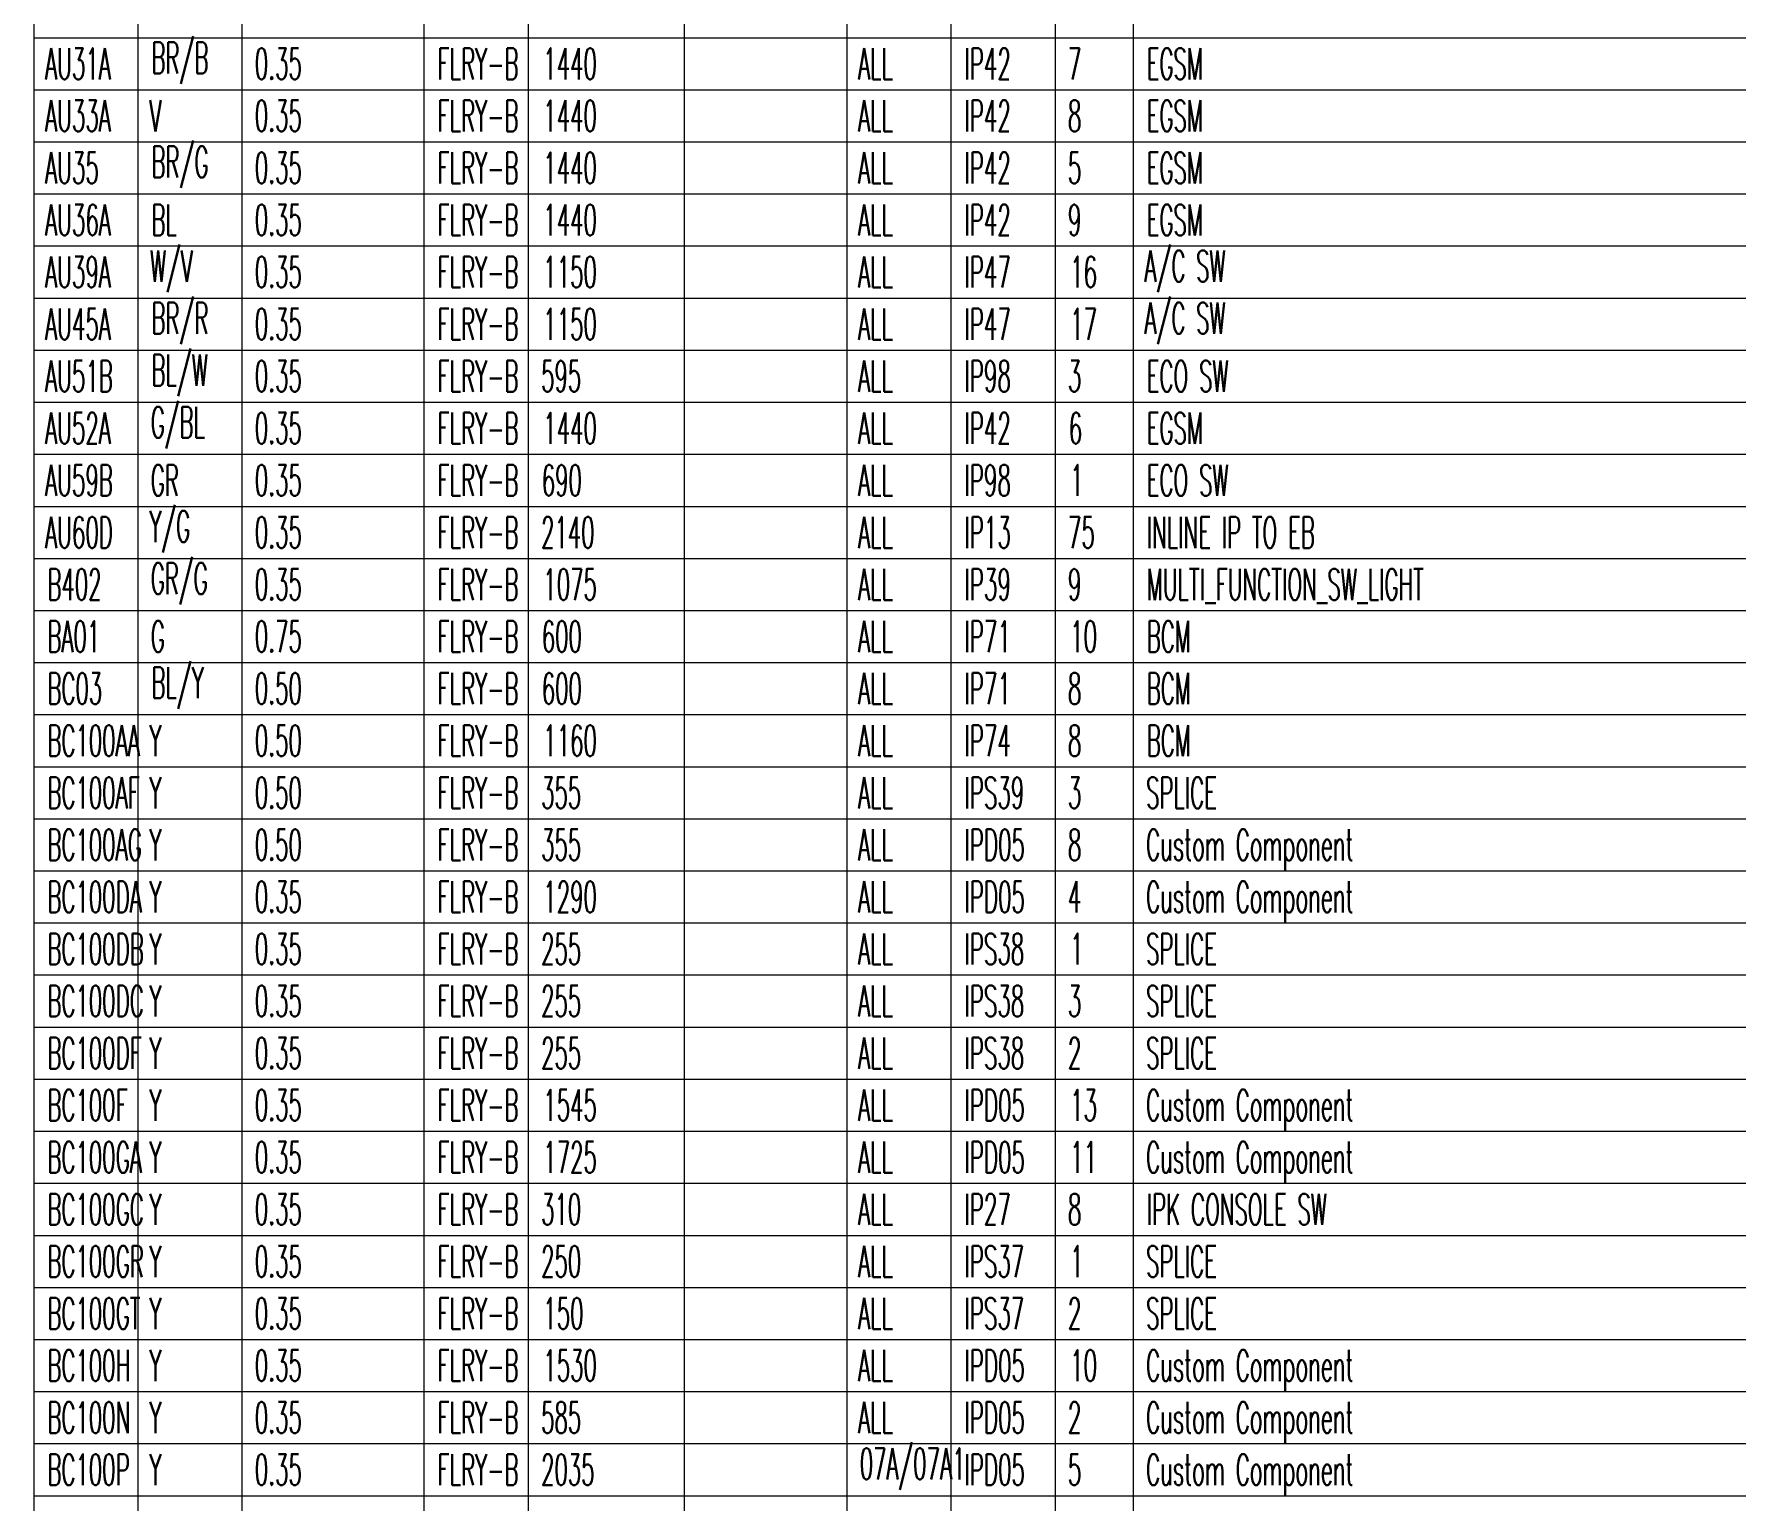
# Model space of a CAD drawing. Header units: inches. Extents: x 47316 to 59086, y 3141 to 11743.
# Drawn here: x 54764.1 to 54927.5, y 8649.7 to 8790.6 of the extents above; entities that cross this region are included whole.
import ezdxf

# ---------------------------------------------------------------- set-up
doc = ezdxf.new("R2010")
doc.units = ezdxf.units.IN
doc.header["$MEASUREMENT"] = 0
doc.styles.get("Standard").update_dxf_attribs({"font": ''})
doc.styles.get('Standard').set_extended_font_data('SimSun')

msp = doc.modelspace()

# ---------------------------------------------------------------- linework, layer by layer
at = {"color": 0, "linetype": 'Continuous', "lineweight": 15}
for p, q in [((54764.1, 8425.24), (54764.1, 8930.24)), ((54774.1, 8425.24), (54774.1, 8930.24)), ((54784.1, 8425.24), (54784.1, 8930.24)), ((54801.57, 8425.24), (54801.57, 8930.24)), ((54811.57, 8425.24), (54811.57, 8930.24)), ((54826.57, 8425.24), (54826.57, 8930.24)), ((54842.17, 8425.24), (54842.17, 8930.24)), ((54852.17, 8425.24), (54852.17, 8930.24)), ((54862.17, 8425.24), (54862.17, 8930.24)), ((54869.67, 8425.24), (54869.67, 8930.24)), ((54764.1, 8790.24), (55090.95, 8790.24)), ((54764.1, 8785.24), (55090.95, 8785.24)), ((54764.1, 8780.24), (55090.95, 8780.24)), ((54764.1, 8775.24), (55090.95, 8775.24)), ((54764.1, 8770.24), (55090.95, 8770.24)), ((54764.1, 8765.24), (55090.95, 8765.24)), ((54764.1, 8760.24), (55090.95, 8760.24)), ((54764.1, 8755.24), (55090.95, 8755.24)), ((54764.1, 8750.24), (55090.95, 8750.24)), ((54764.1, 8745.24), (55090.95, 8745.24)), ((54764.1, 8740.24), (55090.95, 8740.24)), ((54764.1, 8735.24), (55090.95, 8735.24)), ((54764.1, 8730.24), (55090.95, 8730.24)), ((54764.1, 8725.24), (55090.95, 8725.24)), ((54764.1, 8720.24), (55090.95, 8720.24)), ((54764.1, 8715.24), (55090.95, 8715.24)), ((54764.1, 8710.24), (55090.95, 8710.24)), ((54764.1, 8705.24), (55090.95, 8705.24)), ((54764.1, 8700.24), (55090.95, 8700.24)), ((54764.1, 8695.24), (55090.95, 8695.24)), ((54764.1, 8690.24), (55090.95, 8690.24)), ((54764.1, 8685.24), (55090.95, 8685.24)), ((54764.1, 8680.24), (55090.95, 8680.24)), ((54764.1, 8675.24), (55090.95, 8675.24)), ((54764.1, 8670.24), (55090.95, 8670.24)), ((54764.1, 8665.24), (55090.95, 8665.24)), ((54764.1, 8660.24), (55090.95, 8660.24)), ((54764.1, 8655.24), (55090.95, 8655.24)), ((54764.1, 8650.24), (55090.95, 8650.24))]:
    msp.add_line(p, q, dxfattribs=at)

# ---------------------------------------------------------------- texts
at = {"color": 7, "linetype": 'Continuous', "lineweight": 15, "char_height": 3, "attachment_point": 1}
for s, insert, width in [('\\Fromans.shx;\\W0.5000000000;\\T1.0000000000;\\o\\lAU31A', (54765.17, 8789.24), 7), ('\\Fromans.shx;\\W0.5000000000;\\T1.0000000000;\\o\\lBR/B', (54775.38, 8789.81), 6.0714), ('\\Fromans.shx;\\W0.5000000000;\\T1.0000000000;\\o\\l0.35', (54785.31, 8789.24), 5), ('\\Fromans.shx;\\W0.5000000000;\\T1.0000000000;\\o\\lFLRY-B', (54802.85, 8789.24), 8.6429), ('\\Fromans.shx;\\W0.5000000000;\\T1.0000000000;\\o\\l1440', (54813, 8789.24), 5.7143), ('\\Fromans.shx;\\W0.5000000000;\\T1.0000000000;\\o\\lALL', (54843.24, 8789.24), 3.7143), ('\\Fromans.shx;\\W0.5000000000;\\T1.0000000000;\\o\\lIP42', (54853.45, 8789.24), 4.9286), ('\\Fromans.shx;\\W0.5000000000;\\T1.0000000000;\\o\\l7', (54863.38, 8789.24), 1.4286), ('\\Fromans.shx;\\W0.5000000000;\\T1.0000000000;\\o\\lEGSM', (54870.95, 8789.24), 6), ('\\Fromans.shx;\\W0.5000000000;\\T1.0000000000;\\o\\lAU33A', (54765.17, 8784.24), 7), ('\\Fromans.shx;\\W0.5000000000;\\T1.0000000000;\\o\\lV', (54775.17, 8784.24), 1.2857), ('\\Fromans.shx;\\W0.5000000000;\\T1.0000000000;\\o\\l0.35', (54785.31, 8784.24), 5), ('\\Fromans.shx;\\W0.5000000000;\\T1.0000000000;\\o\\lFLRY-B', (54802.85, 8784.24), 8.6429), ('\\Fromans.shx;\\W0.5000000000;\\T1.0000000000;\\o\\l1440', (54813, 8784.24), 5.7143), ('\\Fromans.shx;\\W0.5000000000;\\T1.0000000000;\\o\\lALL', (54843.24, 8784.24), 3.7143), ('\\Fromans.shx;\\W0.5000000000;\\T1.0000000000;\\o\\lIP42', (54853.45, 8784.24), 4.9286), ('\\Fromans.shx;\\W0.5000000000;\\T1.0000000000;\\o\\l8', (54863.38, 8784.24), 1.4286), ('\\Fromans.shx;\\W0.5000000000;\\T1.0000000000;\\o\\lEGSM', (54870.95, 8784.24), 6), ('\\Fromans.shx;\\W0.5000000000;\\T1.0000000000;\\o\\lAU35', (54765.17, 8779.24), 5.7143), ('\\Fromans.shx;\\W0.5000000000;\\T1.0000000000;\\o\\lBR/G', (54775.38, 8779.81), 6.0714), ('\\Fromans.shx;\\W0.5000000000;\\T1.0000000000;\\o\\l0.35', (54785.31, 8779.24), 5), ('\\Fromans.shx;\\W0.5000000000;\\T1.0000000000;\\o\\lFLRY-B', (54802.85, 8779.24), 8.6429), ('\\Fromans.shx;\\W0.5000000000;\\T1.0000000000;\\o\\l1440', (54813, 8779.24), 5.7143), ('\\Fromans.shx;\\W0.5000000000;\\T1.0000000000;\\o\\lALL', (54843.24, 8779.24), 3.7143), ('\\Fromans.shx;\\W0.5000000000;\\T1.0000000000;\\o\\lIP42', (54853.45, 8779.24), 4.9286), ('\\Fromans.shx;\\W0.5000000000;\\T1.0000000000;\\o\\l5', (54863.38, 8779.24), 1.4286), ('\\Fromans.shx;\\W0.5000000000;\\T1.0000000000;\\o\\lEGSM', (54870.95, 8779.24), 6), ('\\Fromans.shx;\\W0.5000000000;\\T1.0000000000;\\o\\lAU36A', (54765.17, 8774.24), 7), ('\\Fromans.shx;\\W0.5000000000;\\T1.0000000000;\\o\\lBL', (54775.38, 8774.24), 2.7143), ('\\Fromans.shx;\\W0.5000000000;\\T1.0000000000;\\o\\l0.35', (54785.31, 8774.24), 5), ('\\Fromans.shx;\\W0.5000000000;\\T1.0000000000;\\o\\lFLRY-B', (54802.85, 8774.24), 8.6429), ('\\Fromans.shx;\\W0.5000000000;\\T1.0000000000;\\o\\l1440', (54813, 8774.24), 5.7143), ('\\Fromans.shx;\\W0.5000000000;\\T1.0000000000;\\o\\lALL', (54843.24, 8774.24), 3.7143), ('\\Fromans.shx;\\W0.5000000000;\\T1.0000000000;\\o\\lIP42', (54853.45, 8774.24), 4.9286), ('\\Fromans.shx;\\W0.5000000000;\\T1.0000000000;\\o\\l9', (54863.38, 8774.24), 1.4286), ('\\Fromans.shx;\\W0.5000000000;\\T1.0000000000;\\o\\lEGSM', (54870.95, 8774.24), 6), ('\\Fromans.shx;\\W0.5000000000;\\T1.0000000000;\\o\\lW/V', (54775.24, 8769.81), 4.5714), ('\\Fromans.shx;\\W0.5000000000;\\T1.0000000000;\\o\\lA/C SW', (54870.74, 8769.81), 9), ('\\Fromans.shx;\\W0.5000000000;\\T1.0000000000;\\o\\lAU39A', (54765.17, 8769.24), 7), ('\\Fromans.shx;\\W0.5000000000;\\T1.0000000000;\\o\\l0.35', (54785.31, 8769.24), 5), ('\\Fromans.shx;\\W0.5000000000;\\T1.0000000000;\\o\\lFLRY-B', (54802.85, 8769.24), 8.6429), ('\\Fromans.shx;\\W0.5000000000;\\T1.0000000000;\\o\\l1150', (54813, 8769.24), 5.7143), ('\\Fromans.shx;\\W0.5000000000;\\T1.0000000000;\\o\\lALL', (54843.24, 8769.24), 3.7143), ('\\Fromans.shx;\\W0.5000000000;\\T1.0000000000;\\o\\lIP47', (54853.45, 8769.24), 4.9286), ('\\Fromans.shx;\\W0.5000000000;\\T1.0000000000;\\o\\l16', (54863.6, 8769.24), 2.8571), ('\\Fromans.shx;\\W0.5000000000;\\T1.0000000000;\\o\\lBR/R', (54775.38, 8764.81), 6.0714), ('\\Fromans.shx;\\W0.5000000000;\\T1.0000000000;\\o\\lA/C SW', (54870.74, 8764.81), 9), ('\\Fromans.shx;\\W0.5000000000;\\T1.0000000000;\\o\\lAU45A', (54765.17, 8764.24), 7), ('\\Fromans.shx;\\W0.5000000000;\\T1.0000000000;\\o\\l0.35', (54785.31, 8764.24), 5), ('\\Fromans.shx;\\W0.5000000000;\\T1.0000000000;\\o\\lFLRY-B', (54802.85, 8764.24), 8.6429), ('\\Fromans.shx;\\W0.5000000000;\\T1.0000000000;\\o\\l1150', (54813, 8764.24), 5.7143), ('\\Fromans.shx;\\W0.5000000000;\\T1.0000000000;\\o\\lALL', (54843.24, 8764.24), 3.7143), ('\\Fromans.shx;\\W0.5000000000;\\T1.0000000000;\\o\\lIP47', (54853.45, 8764.24), 4.9286), ('\\Fromans.shx;\\W0.5000000000;\\T1.0000000000;\\o\\l17', (54863.6, 8764.24), 2.8571), ('\\Fromans.shx;\\W0.5000000000;\\T1.0000000000;\\o\\lBL/W', (54775.38, 8759.81), 6), ('\\Fromans.shx;\\W0.5000000000;\\T1.0000000000;\\o\\lAU51B', (54765.17, 8759.24), 7.2143), ('\\Fromans.shx;\\W0.5000000000;\\T1.0000000000;\\o\\l0.35', (54785.31, 8759.24), 5), ('\\Fromans.shx;\\W0.5000000000;\\T1.0000000000;\\o\\lFLRY-B', (54802.85, 8759.24), 8.6429), ('\\Fromans.shx;\\W0.5000000000;\\T1.0000000000;\\o\\l595', (54812.78, 8759.24), 4.2857), ('\\Fromans.shx;\\W0.5000000000;\\T1.0000000000;\\o\\lALL', (54843.24, 8759.24), 3.7143), ('\\Fromans.shx;\\W0.5000000000;\\T1.0000000000;\\o\\lIP98', (54853.45, 8759.24), 4.9286), ('\\Fromans.shx;\\W0.5000000000;\\T1.0000000000;\\o\\l3', (54863.38, 8759.24), 1.4286), ('\\Fromans.shx;\\W0.5000000000;\\T1.0000000000;\\o\\lECO SW', (54870.95, 8759.24), 9.0714), ('\\Fromans.shx;\\W0.5000000000;\\T1.0000000000;\\o\\lG/BL', (54775.31, 8754.81), 5.7857), ('\\Fromans.shx;\\W0.5000000000;\\T1.0000000000;\\o\\lAU52A', (54765.17, 8754.24), 7), ('\\Fromans.shx;\\W0.5000000000;\\T1.0000000000;\\o\\l0.35', (54785.31, 8754.24), 5), ('\\Fromans.shx;\\W0.5000000000;\\T1.0000000000;\\o\\lFLRY-B', (54802.85, 8754.24), 8.6429), ('\\Fromans.shx;\\W0.5000000000;\\T1.0000000000;\\o\\l1440', (54813, 8754.24), 5.7143), ('\\Fromans.shx;\\W0.5000000000;\\T1.0000000000;\\o\\lALL', (54843.24, 8754.24), 3.7143), ('\\Fromans.shx;\\W0.5000000000;\\T1.0000000000;\\o\\lIP42', (54853.45, 8754.24), 4.9286), ('\\Fromans.shx;\\W0.5000000000;\\T1.0000000000;\\o\\l6', (54863.45, 8754.24), 1.4286), ('\\Fromans.shx;\\W0.5000000000;\\T1.0000000000;\\o\\lEGSM', (54870.95, 8754.24), 6), ('\\Fromans.shx;\\W0.5000000000;\\T1.0000000000;\\o\\lAU59B', (54765.17, 8749.24), 7.2143), ('\\Fromans.shx;\\W0.5000000000;\\T1.0000000000;\\o\\lGR', (54775.31, 8749.24), 3), ('\\Fromans.shx;\\W0.5000000000;\\T1.0000000000;\\o\\l0.35', (54785.31, 8749.24), 5), ('\\Fromans.shx;\\W0.5000000000;\\T1.0000000000;\\o\\lFLRY-B', (54802.85, 8749.24), 8.6429), ('\\Fromans.shx;\\W0.5000000000;\\T1.0000000000;\\o\\l690', (54812.85, 8749.24), 4.2857), ('\\Fromans.shx;\\W0.5000000000;\\T1.0000000000;\\o\\lALL', (54843.24, 8749.24), 3.7143), ('\\Fromans.shx;\\W0.5000000000;\\T1.0000000000;\\o\\lIP98', (54853.45, 8749.24), 4.9286), ('\\Fromans.shx;\\W0.5000000000;\\T1.0000000000;\\o\\l1', (54863.6, 8749.24), 1.4286), ('\\Fromans.shx;\\W0.5000000000;\\T1.0000000000;\\o\\lECO SW', (54870.95, 8749.24), 9.0714), ('\\Fromans.shx;\\W0.5000000000;\\T1.0000000000;\\o\\lY/G', (54775.17, 8744.81), 4.3571), ('\\Fromans.shx;\\W0.5000000000;\\T1.0000000000;\\o\\lAU60D', (54765.17, 8744.24), 7.2143), ('\\Fromans.shx;\\W0.5000000000;\\T1.0000000000;\\o\\l0.35', (54785.31, 8744.24), 5), ('\\Fromans.shx;\\W0.5000000000;\\T1.0000000000;\\o\\lFLRY-B', (54802.85, 8744.24), 8.6429), ('\\Fromans.shx;\\W0.5000000000;\\T1.0000000000;\\o\\l2140', (54812.78, 8744.24), 5.7143), ('\\Fromans.shx;\\W0.5000000000;\\T1.0000000000;\\o\\lALL', (54843.24, 8744.24), 3.7143), ('\\Fromans.shx;\\W0.5000000000;\\T1.0000000000;\\o\\lIP13', (54853.45, 8744.24), 4.9286), ('\\Fromans.shx;\\W0.5000000000;\\T1.0000000000;\\o\\l75', (54863.38, 8744.24), 2.8571), ('\\Fromans.shx;\\W0.5000000000;\\T1.0000000000;\\o\\lINLINE IP TO EB', (54870.95, 8744.24), 19), ('\\Fromans.shx;\\W0.5000000000;\\T1.0000000000;\\o\\lGR/G', (54775.31, 8739.81), 6.0714), ('\\Fromans.shx;\\W0.5000000000;\\T1.0000000000;\\o\\lB402', (54765.38, 8739.24), 5.7857), ('\\Fromans.shx;\\W0.5000000000;\\T1.0000000000;\\o\\l0.35', (54785.31, 8739.24), 5), ('\\Fromans.shx;\\W0.5000000000;\\T1.0000000000;\\o\\lFLRY-B', (54802.85, 8739.24), 8.6429), ('\\Fromans.shx;\\W0.5000000000;\\T1.0000000000;\\o\\l1075', (54813, 8739.24), 5.7143), ('\\Fromans.shx;\\W0.5000000000;\\T1.0000000000;\\o\\lALL', (54843.24, 8739.24), 3.7143), ('\\Fromans.shx;\\W0.5000000000;\\T1.0000000000;\\o\\lIP39', (54853.45, 8739.24), 4.9286), ('\\Fromans.shx;\\W0.5000000000;\\T1.0000000000;\\o\\l9', (54863.38, 8739.24), 1.4286), ('\\Fromans.shx;\\W0.5000000000;\\T1.0000000000;\\o\\lMULTI_FUNCTION_SW_LIGHT', (54870.95, 8739.24), 31.2857), ('\\Fromans.shx;\\W0.5000000000;\\T1.0000000000;\\o\\lBA01', (54765.38, 8734.24), 5.6429), ('\\Fromans.shx;\\W0.5000000000;\\T1.0000000000;\\o\\lG', (54775.31, 8734.24), 1.5), ('\\Fromans.shx;\\W0.5000000000;\\T1.0000000000;\\o\\l0.75', (54785.31, 8734.24), 5), ('\\Fromans.shx;\\W0.5000000000;\\T1.0000000000;\\o\\lFLRY-B', (54802.85, 8734.24), 8.6429), ('\\Fromans.shx;\\W0.5000000000;\\T1.0000000000;\\o\\l600', (54812.85, 8734.24), 4.2857), ('\\Fromans.shx;\\W0.5000000000;\\T1.0000000000;\\o\\lALL', (54843.24, 8734.24), 3.7143), ('\\Fromans.shx;\\W0.5000000000;\\T1.0000000000;\\o\\lIP71', (54853.45, 8734.24), 4.9286), ('\\Fromans.shx;\\W0.5000000000;\\T1.0000000000;\\o\\l10', (54863.6, 8734.24), 2.8571), ('\\Fromans.shx;\\W0.5000000000;\\T1.0000000000;\\o\\lBCM', (54870.95, 8734.24), 4.7143), ('\\Fromans.shx;\\W0.5000000000;\\T1.0000000000;\\o\\lBL/Y', (54775.38, 8729.81), 5.5714), ('\\Fromans.shx;\\W0.5000000000;\\T1.0000000000;\\o\\lBC03', (54765.38, 8729.24), 5.8571), ('\\Fromans.shx;\\W0.5000000000;\\T1.0000000000;\\o\\l0.50', (54785.31, 8729.24), 5), ('\\Fromans.shx;\\W0.5000000000;\\T1.0000000000;\\o\\lFLRY-B', (54802.85, 8729.24), 8.6429), ('\\Fromans.shx;\\W0.5000000000;\\T1.0000000000;\\o\\l600', (54812.85, 8729.24), 4.2857), ('\\Fromans.shx;\\W0.5000000000;\\T1.0000000000;\\o\\lALL', (54843.24, 8729.24), 3.7143), ('\\Fromans.shx;\\W0.5000000000;\\T1.0000000000;\\o\\lIP71', (54853.45, 8729.24), 4.9286), ('\\Fromans.shx;\\W0.5000000000;\\T1.0000000000;\\o\\l8', (54863.38, 8729.24), 1.4286), ('\\Fromans.shx;\\W0.5000000000;\\T1.0000000000;\\o\\lBCM', (54870.95, 8729.24), 4.7143), ('\\Fromans.shx;\\W0.5000000000;\\T1.0000000000;\\o\\lBC100AA', (54765.38, 8724.24), 9.8571), ('\\Fromans.shx;\\W0.5000000000;\\T1.0000000000;\\o\\lY', (54775.17, 8724.24), 1.2857), ('\\Fromans.shx;\\W0.5000000000;\\T1.0000000000;\\o\\l0.50', (54785.31, 8724.24), 5), ('\\Fromans.shx;\\W0.5000000000;\\T1.0000000000;\\o\\lFLRY-B', (54802.85, 8724.24), 8.6429), ('\\Fromans.shx;\\W0.5000000000;\\T1.0000000000;\\o\\l1160', (54813, 8724.24), 5.7143), ('\\Fromans.shx;\\W0.5000000000;\\T1.0000000000;\\o\\lALL', (54843.24, 8724.24), 3.7143), ('\\Fromans.shx;\\W0.5000000000;\\T1.0000000000;\\o\\lIP74', (54853.45, 8724.24), 4.9286), ('\\Fromans.shx;\\W0.5000000000;\\T1.0000000000;\\o\\l8', (54863.38, 8724.24), 1.4286), ('\\Fromans.shx;\\W0.5000000000;\\T1.0000000000;\\o\\lBCM', (54870.95, 8724.24), 4.7143), ('\\Fromans.shx;\\W0.5000000000;\\T1.0000000000;\\o\\lBC100AF', (54765.38, 8719.24), 9.8571), ('\\Fromans.shx;\\W0.5000000000;\\T1.0000000000;\\o\\lY', (54775.17, 8719.24), 1.2857), ('\\Fromans.shx;\\W0.5000000000;\\T1.0000000000;\\o\\l0.50', (54785.31, 8719.24), 5), ('\\Fromans.shx;\\W0.5000000000;\\T1.0000000000;\\o\\lFLRY-B', (54802.85, 8719.24), 8.6429), ('\\Fromans.shx;\\W0.5000000000;\\T1.0000000000;\\o\\l355', (54812.78, 8719.24), 4.2857), ('\\Fromans.shx;\\W0.5000000000;\\T1.0000000000;\\o\\lALL', (54843.24, 8719.24), 3.7143), ('\\Fromans.shx;\\W0.5000000000;\\T1.0000000000;\\o\\lIPS39', (54853.45, 8719.24), 6.3571), ('\\Fromans.shx;\\W0.5000000000;\\T1.0000000000;\\o\\l3', (54863.38, 8719.24), 1.4286), ('\\Fromans.shx;\\W0.5000000000;\\T1.0000000000;\\o\\lSPLICE', (54870.88, 8719.24), 7.5714), ('\\Fromans.shx;\\W0.5000000000;\\T1.0000000000;\\o\\lBC100AG', (54765.38, 8714.24), 10.0714), ('\\Fromans.shx;\\W0.5000000000;\\T1.0000000000;\\o\\lY', (54775.17, 8714.24), 1.2857), ('\\Fromans.shx;\\W0.5000000000;\\T1.0000000000;\\o\\l0.50', (54785.31, 8714.24), 5), ('\\Fromans.shx;\\W0.5000000000;\\T1.0000000000;\\o\\lFLRY-B', (54802.85, 8714.24), 8.6429), ('\\Fromans.shx;\\W0.5000000000;\\T1.0000000000;\\o\\l355', (54812.78, 8714.24), 4.2857), ('\\Fromans.shx;\\W0.5000000000;\\T1.0000000000;\\o\\lALL', (54843.24, 8714.24), 3.7143), ('\\Fromans.shx;\\W0.5000000000;\\T1.0000000000;\\o\\lIPD05', (54853.45, 8714.24), 6.4286), ('\\Fromans.shx;\\W0.5000000000;\\T1.0000000000;\\o\\l8', (54863.38, 8714.24), 1.4286), ('\\Fromans.shx;\\W0.5000000000;\\T1.0000000000;\\o\\lCustom Component', (54870.88, 8714.24), 22.5), ('\\Fromans.shx;\\W0.5000000000;\\T1.0000000000;\\o\\lBC100DA', (54765.38, 8709.24), 10.0714), ('\\Fromans.shx;\\W0.5000000000;\\T1.0000000000;\\o\\lY', (54775.17, 8709.24), 1.2857), ('\\Fromans.shx;\\W0.5000000000;\\T1.0000000000;\\o\\l0.35', (54785.31, 8709.24), 5), ('\\Fromans.shx;\\W0.5000000000;\\T1.0000000000;\\o\\lFLRY-B', (54802.85, 8709.24), 8.6429), ('\\Fromans.shx;\\W0.5000000000;\\T1.0000000000;\\o\\l1290', (54813, 8709.24), 5.7143), ('\\Fromans.shx;\\W0.5000000000;\\T1.0000000000;\\o\\lALL', (54843.24, 8709.24), 3.7143), ('\\Fromans.shx;\\W0.5000000000;\\T1.0000000000;\\o\\lIPD05', (54853.45, 8709.24), 6.4286), ('\\Fromans.shx;\\W0.5000000000;\\T1.0000000000;\\o\\l4', (54863.38, 8709.24), 1.4286), ('\\Fromans.shx;\\W0.5000000000;\\T1.0000000000;\\o\\lCustom Component', (54870.88, 8709.24), 22.5), ('\\Fromans.shx;\\W0.5000000000;\\T1.0000000000;\\o\\lBC100DB', (54765.38, 8704.24), 10.2857), ('\\Fromans.shx;\\W0.5000000000;\\T1.0000000000;\\o\\lY', (54775.17, 8704.24), 1.2857), ('\\Fromans.shx;\\W0.5000000000;\\T1.0000000000;\\o\\l0.35', (54785.31, 8704.24), 5), ('\\Fromans.shx;\\W0.5000000000;\\T1.0000000000;\\o\\lFLRY-B', (54802.85, 8704.24), 8.6429), ('\\Fromans.shx;\\W0.5000000000;\\T1.0000000000;\\o\\l255', (54812.78, 8704.24), 4.2857), ('\\Fromans.shx;\\W0.5000000000;\\T1.0000000000;\\o\\lALL', (54843.24, 8704.24), 3.7143), ('\\Fromans.shx;\\W0.5000000000;\\T1.0000000000;\\o\\lIPS38', (54853.45, 8704.24), 6.3571), ('\\Fromans.shx;\\W0.5000000000;\\T1.0000000000;\\o\\l1', (54863.6, 8704.24), 1.4286), ('\\Fromans.shx;\\W0.5000000000;\\T1.0000000000;\\o\\lSPLICE', (54870.88, 8704.24), 7.5714), ('\\Fromans.shx;\\W0.5000000000;\\T1.0000000000;\\o\\lBC100DC', (54765.38, 8699.24), 10.2857), ('\\Fromans.shx;\\W0.5000000000;\\T1.0000000000;\\o\\lY', (54775.17, 8699.24), 1.2857), ('\\Fromans.shx;\\W0.5000000000;\\T1.0000000000;\\o\\l0.35', (54785.31, 8699.24), 5), ('\\Fromans.shx;\\W0.5000000000;\\T1.0000000000;\\o\\lFLRY-B', (54802.85, 8699.24), 8.6429), ('\\Fromans.shx;\\W0.5000000000;\\T1.0000000000;\\o\\l255', (54812.78, 8699.24), 4.2857), ('\\Fromans.shx;\\W0.5000000000;\\T1.0000000000;\\o\\lALL', (54843.24, 8699.24), 3.7143), ('\\Fromans.shx;\\W0.5000000000;\\T1.0000000000;\\o\\lIPS38', (54853.45, 8699.24), 6.3571), ('\\Fromans.shx;\\W0.5000000000;\\T1.0000000000;\\o\\l3', (54863.38, 8699.24), 1.4286), ('\\Fromans.shx;\\W0.5000000000;\\T1.0000000000;\\o\\lSPLICE', (54870.88, 8699.24), 7.5714), ('\\Fromans.shx;\\W0.5000000000;\\T1.0000000000;\\o\\lBC100DF', (54765.38, 8694.24), 10.0714), ('\\Fromans.shx;\\W0.5000000000;\\T1.0000000000;\\o\\lY', (54775.17, 8694.24), 1.2857), ('\\Fromans.shx;\\W0.5000000000;\\T1.0000000000;\\o\\l0.35', (54785.31, 8694.24), 5), ('\\Fromans.shx;\\W0.5000000000;\\T1.0000000000;\\o\\lFLRY-B', (54802.85, 8694.24), 8.6429), ('\\Fromans.shx;\\W0.5000000000;\\T1.0000000000;\\o\\l255', (54812.78, 8694.24), 4.2857), ('\\Fromans.shx;\\W0.5000000000;\\T1.0000000000;\\o\\lALL', (54843.24, 8694.24), 3.7143), ('\\Fromans.shx;\\W0.5000000000;\\T1.0000000000;\\o\\lIPS38', (54853.45, 8694.24), 6.3571), ('\\Fromans.shx;\\W0.5000000000;\\T1.0000000000;\\o\\l2', (54863.38, 8694.24), 1.4286), ('\\Fromans.shx;\\W0.5000000000;\\T1.0000000000;\\o\\lSPLICE', (54870.88, 8694.24), 7.5714), ('\\Fromans.shx;\\W0.5000000000;\\T1.0000000000;\\o\\lBC100F', (54765.38, 8689.24), 8.5714), ('\\Fromans.shx;\\W0.5000000000;\\T1.0000000000;\\o\\lY', (54775.17, 8689.24), 1.2857), ('\\Fromans.shx;\\W0.5000000000;\\T1.0000000000;\\o\\l0.35', (54785.31, 8689.24), 5), ('\\Fromans.shx;\\W0.5000000000;\\T1.0000000000;\\o\\lFLRY-B', (54802.85, 8689.24), 8.6429), ('\\Fromans.shx;\\W0.5000000000;\\T1.0000000000;\\o\\l1545', (54813, 8689.24), 5.7143), ('\\Fromans.shx;\\W0.5000000000;\\T1.0000000000;\\o\\lALL', (54843.24, 8689.24), 3.7143), ('\\Fromans.shx;\\W0.5000000000;\\T1.0000000000;\\o\\lIPD05', (54853.45, 8689.24), 6.4286), ('\\Fromans.shx;\\W0.5000000000;\\T1.0000000000;\\o\\l13', (54863.6, 8689.24), 2.8571), ('\\Fromans.shx;\\W0.5000000000;\\T1.0000000000;\\o\\lCustom Component', (54870.88, 8689.24), 22.5), ('\\Fromans.shx;\\W0.5000000000;\\T1.0000000000;\\o\\lBC100GA', (54765.38, 8684.24), 10.0714), ('\\Fromans.shx;\\W0.5000000000;\\T1.0000000000;\\o\\lY', (54775.17, 8684.24), 1.2857), ('\\Fromans.shx;\\W0.5000000000;\\T1.0000000000;\\o\\l0.35', (54785.31, 8684.24), 5), ('\\Fromans.shx;\\W0.5000000000;\\T1.0000000000;\\o\\lFLRY-B', (54802.85, 8684.24), 8.6429), ('\\Fromans.shx;\\W0.5000000000;\\T1.0000000000;\\o\\l1725', (54813, 8684.24), 5.7143), ('\\Fromans.shx;\\W0.5000000000;\\T1.0000000000;\\o\\lALL', (54843.24, 8684.24), 3.7143), ('\\Fromans.shx;\\W0.5000000000;\\T1.0000000000;\\o\\lIPD05', (54853.45, 8684.24), 6.4286), ('\\Fromans.shx;\\W0.5000000000;\\T1.0000000000;\\o\\l11', (54863.6, 8684.24), 2.8571), ('\\Fromans.shx;\\W0.5000000000;\\T1.0000000000;\\o\\lCustom Component', (54870.88, 8684.24), 22.5), ('\\Fromans.shx;\\W0.5000000000;\\T1.0000000000;\\o\\lBC100GC', (54765.38, 8679.24), 10.2857), ('\\Fromans.shx;\\W0.5000000000;\\T1.0000000000;\\o\\lY', (54775.17, 8679.24), 1.2857), ('\\Fromans.shx;\\W0.5000000000;\\T1.0000000000;\\o\\l0.35', (54785.31, 8679.24), 5), ('\\Fromans.shx;\\W0.5000000000;\\T1.0000000000;\\o\\lFLRY-B', (54802.85, 8679.24), 8.6429), ('\\Fromans.shx;\\W0.5000000000;\\T1.0000000000;\\o\\l310', (54812.78, 8679.24), 4.2857), ('\\Fromans.shx;\\W0.5000000000;\\T1.0000000000;\\o\\lALL', (54843.24, 8679.24), 3.7143), ('\\Fromans.shx;\\W0.5000000000;\\T1.0000000000;\\o\\lIP27', (54853.45, 8679.24), 4.9286), ('\\Fromans.shx;\\W0.5000000000;\\T1.0000000000;\\o\\l8', (54863.38, 8679.24), 1.4286), ('\\Fromans.shx;\\W0.5000000000;\\T1.0000000000;\\o\\lIPK CONSOLE SW', (54870.95, 8679.24), 19.9286), ('\\Fromans.shx;\\W0.5000000000;\\T1.0000000000;\\o\\lBC100GR', (54765.38, 8674.24), 10.2857), ('\\Fromans.shx;\\W0.5000000000;\\T1.0000000000;\\o\\lY', (54775.17, 8674.24), 1.2857), ('\\Fromans.shx;\\W0.5000000000;\\T1.0000000000;\\o\\l0.35', (54785.31, 8674.24), 5), ('\\Fromans.shx;\\W0.5000000000;\\T1.0000000000;\\o\\lFLRY-B', (54802.85, 8674.24), 8.6429), ('\\Fromans.shx;\\W0.5000000000;\\T1.0000000000;\\o\\l250', (54812.78, 8674.24), 4.2857), ('\\Fromans.shx;\\W0.5000000000;\\T1.0000000000;\\o\\lALL', (54843.24, 8674.24), 3.7143), ('\\Fromans.shx;\\W0.5000000000;\\T1.0000000000;\\o\\lIPS37', (54853.45, 8674.24), 6.3571), ('\\Fromans.shx;\\W0.5000000000;\\T1.0000000000;\\o\\l1', (54863.6, 8674.24), 1.4286), ('\\Fromans.shx;\\W0.5000000000;\\T1.0000000000;\\o\\lSPLICE', (54870.88, 8674.24), 7.5714), ('\\Fromans.shx;\\W0.5000000000;\\T1.0000000000;\\o\\lBC100GT', (54765.38, 8669.24), 9.9286), ('\\Fromans.shx;\\W0.5000000000;\\T1.0000000000;\\o\\lY', (54775.17, 8669.24), 1.2857), ('\\Fromans.shx;\\W0.5000000000;\\T1.0000000000;\\o\\l0.35', (54785.31, 8669.24), 5), ('\\Fromans.shx;\\W0.5000000000;\\T1.0000000000;\\o\\lFLRY-B', (54802.85, 8669.24), 8.6429), ('\\Fromans.shx;\\W0.5000000000;\\T1.0000000000;\\o\\l150', (54813, 8669.24), 4.2857), ('\\Fromans.shx;\\W0.5000000000;\\T1.0000000000;\\o\\lALL', (54843.24, 8669.24), 3.7143), ('\\Fromans.shx;\\W0.5000000000;\\T1.0000000000;\\o\\lIPS37', (54853.45, 8669.24), 6.3571), ('\\Fromans.shx;\\W0.5000000000;\\T1.0000000000;\\o\\l2', (54863.38, 8669.24), 1.4286), ('\\Fromans.shx;\\W0.5000000000;\\T1.0000000000;\\o\\lSPLICE', (54870.88, 8669.24), 7.5714), ('\\Fromans.shx;\\W0.5000000000;\\T1.0000000000;\\o\\lBC100H', (54765.38, 8664.24), 8.8571), ('\\Fromans.shx;\\W0.5000000000;\\T1.0000000000;\\o\\lY', (54775.17, 8664.24), 1.2857), ('\\Fromans.shx;\\W0.5000000000;\\T1.0000000000;\\o\\l0.35', (54785.31, 8664.24), 5), ('\\Fromans.shx;\\W0.5000000000;\\T1.0000000000;\\o\\lFLRY-B', (54802.85, 8664.24), 8.6429), ('\\Fromans.shx;\\W0.5000000000;\\T1.0000000000;\\o\\l1530', (54813, 8664.24), 5.7143), ('\\Fromans.shx;\\W0.5000000000;\\T1.0000000000;\\o\\lALL', (54843.24, 8664.24), 3.7143), ('\\Fromans.shx;\\W0.5000000000;\\T1.0000000000;\\o\\lIPD05', (54853.45, 8664.24), 6.4286), ('\\Fromans.shx;\\W0.5000000000;\\T1.0000000000;\\o\\l10', (54863.6, 8664.24), 2.8571), ('\\Fromans.shx;\\W0.5000000000;\\T1.0000000000;\\o\\lCustom Component', (54870.88, 8664.24), 22.5), ('\\Fromans.shx;\\W0.5000000000;\\T1.0000000000;\\o\\lBC100N', (54765.38, 8659.24), 8.8571), ('\\Fromans.shx;\\W0.5000000000;\\T1.0000000000;\\o\\lY', (54775.17, 8659.24), 1.2857), ('\\Fromans.shx;\\W0.5000000000;\\T1.0000000000;\\o\\l0.35', (54785.31, 8659.24), 5), ('\\Fromans.shx;\\W0.5000000000;\\T1.0000000000;\\o\\lFLRY-B', (54802.85, 8659.24), 8.6429), ('\\Fromans.shx;\\W0.5000000000;\\T1.0000000000;\\o\\l585', (54812.78, 8659.24), 4.2857), ('\\Fromans.shx;\\W0.5000000000;\\T1.0000000000;\\o\\lALL', (54843.24, 8659.24), 3.7143), ('\\Fromans.shx;\\W0.5000000000;\\T1.0000000000;\\o\\lIPD05', (54853.45, 8659.24), 6.4286), ('\\Fromans.shx;\\W0.5000000000;\\T1.0000000000;\\o\\l2', (54863.38, 8659.24), 1.4286), ('\\Fromans.shx;\\W0.5000000000;\\T1.0000000000;\\o\\lCustom Component', (54870.88, 8659.24), 22.5), ('\\Fromans.shx;\\W0.5000000000;\\T1.0000000000;\\o\\l07A/07A1', (54843.38, 8654.81), 11.2857), ('\\Fromans.shx;\\W0.5000000000;\\T1.0000000000;\\o\\lBC100P', (54765.38, 8654.24), 8.7857), ('\\Fromans.shx;\\W0.5000000000;\\T1.0000000000;\\o\\lY', (54775.17, 8654.24), 1.2857), ('\\Fromans.shx;\\W0.5000000000;\\T1.0000000000;\\o\\l0.35', (54785.31, 8654.24), 5), ('\\Fromans.shx;\\W0.5000000000;\\T1.0000000000;\\o\\lFLRY-B', (54802.85, 8654.24), 8.6429), ('\\Fromans.shx;\\W0.5000000000;\\T1.0000000000;\\o\\l2035', (54812.78, 8654.24), 5.7143), ('\\Fromans.shx;\\W0.5000000000;\\T1.0000000000;\\o\\lIPD05', (54853.45, 8654.24), 6.4286), ('\\Fromans.shx;\\W0.5000000000;\\T1.0000000000;\\o\\l5', (54863.38, 8654.24), 1.4286), ('\\Fromans.shx;\\W0.5000000000;\\T1.0000000000;\\o\\lCustom Component', (54870.88, 8654.24), 22.5)]:
    msp.add_mtext(s, dxfattribs=dict(at, insert=insert, width=width))

doc.saveas('drawing.dxf')
